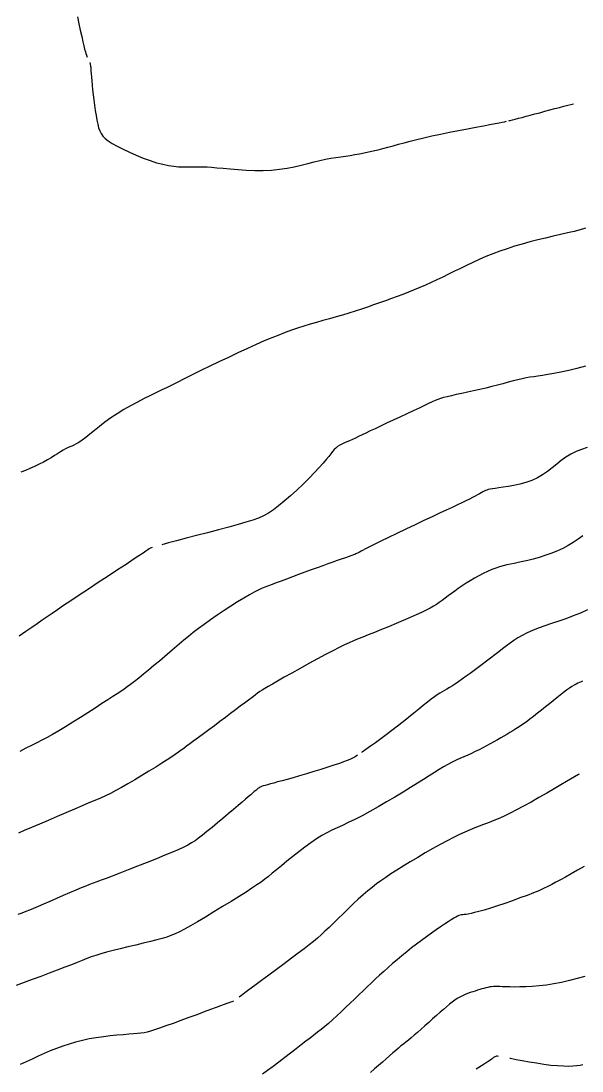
# Model space of a CAD drawing. Header units: millimetres. Extents: x 2235526 to 2245569, y 371981 to 382303.
# Drawn here: x 2243587.9 to 2243774.1, y 377824.5 to 378173.3 of the extents above; entities that cross this region are included whole.
import ezdxf

# ---------------------------------------------------------------- set-up
doc = ezdxf.new("R2010")
doc.units = ezdxf.units.MM
doc.linetypes.add('CONTI', pattern=[0])
for name, color, linetype, transparency in [('163', 10, 'CONTI', 0.7), ('165', 10, 'CONTI', 0.7), ('167', 10, 'CONTI', 0.7), ('169', 10, 'CONTI', 0.7), ('171', 10, 'CONTI', 0.7), ('173', 10, 'CONTI', 0.7), ('175', 10, 'CONTI', 0.7), ('177', 10, 'CONTI', 0.7), ('179', 10, 'CONTI', 0.7), ('181', 10, 'CONTI', 0.7), ('183', 10, 'CONTI', 0.7)]:
    doc.layers.add(name, color=color, linetype=linetype, transparency=transparency)

msp = doc.modelspace()

# ---------------------------------------------------------------- linework, layer by layer
at = {"layer": '163', "elevation": 163}
for points in [[(2243746.41, 377829.39), (2243746.13, 377829.43), (2243745.94, 377829.46), (2243745.8, 377829.47), (2243744.92, 377829.11), (2243744.76, 377828.97), (2243744.55, 377828.79), (2243744.29, 377828.58), (2243743.96, 377828.32), (2243743.54, 377828.01), (2243743.02, 377827.65), (2243742.37, 377827.23), (2243741.64, 377826.77), (2243740.81, 377826.26), (2243739.91, 377825.72), (2243738.97, 377825.17)], [(2243774.4, 377826.55), (2243773.48, 377826.39), (2243772.39, 377826.24), (2243771.12, 377826.13), (2243769.65, 377826.07), (2243767.95, 377826.09), (2243766.01, 377826.2), (2243763.82, 377826.41), (2243761.46, 377826.72), (2243759.03, 377827.09), (2243756.61, 377827.49), (2243754.31, 377827.9), (2243752.22, 377828.29), (2243750.43, 377828.63), (2243750.28, 377828.66), (2243750.13, 377828.69)]]:
    msp.add_lwpolyline(points, dxfattribs=at)
at = {"layer": '165', "elevation": 165}
msp.add_lwpolyline([(2243775.04, 377855.97), (2243772.53, 377855.23), (2243769.95, 377854.54), (2243767.36, 377853.94), (2243764.8, 377853.44), (2243762.29, 377853.06), (2243759.89, 377852.79), (2243757.6, 377852.6), (2243755.46, 377852.49), (2243753.48, 377852.44), (2243751.71, 377852.43), (2243750.16, 377852.46), (2243748.84, 377852.49), (2243747.74, 377852.53), (2243746.81, 377852.57), (2243746.02, 377852.6), (2243745.33, 377852.61), (2243744.7, 377852.59), (2243744.1, 377852.54), (2243743.5, 377852.45), (2243742.88, 377852.32), (2243742.24, 377852.17), (2243741.58, 377851.98), (2243740.9, 377851.78), (2243740.19, 377851.56), (2243739.44, 377851.33), (2243738.66, 377851.09), (2243737.86, 377850.84), (2243737.02, 377850.57), (2243736.17, 377850.26), (2243735.32, 377849.93), (2243734.45, 377849.54), (2243733.6, 377849.1), (2243732.74, 377848.6), (2243731.89, 377848.04), (2243731.01, 377847.4), (2243730.1, 377846.69), (2243729.14, 377845.89), (2243728.11, 377845.01), (2243727.01, 377844.03), (2243725.81, 377842.97), (2243724.56, 377841.84), (2243723.27, 377840.67), (2243721.98, 377839.51), (2243720.72, 377838.39), (2243719.52, 377837.33), (2243718.41, 377836.38), (2243717.41, 377835.54), (2243716.51, 377834.81), (2243715.67, 377834.13), (2243714.86, 377833.49), (2243714.05, 377832.84), (2243713.21, 377832.15), (2243712.31, 377831.38), (2243711.32, 377830.52), (2243710.25, 377829.56), (2243709.1, 377828.53), (2243707.88, 377827.44), (2243706.61, 377826.33), (2243705.29, 377825.2), (2243703.92, 377824.07)], dxfattribs=at)
at = {"layer": '167', "elevation": 167}
msp.add_lwpolyline([(2243774.83, 377892.47), (2243772.63, 377891.24), (2243770.52, 377890.05), (2243768.61, 377888.97), (2243766.94, 377888.02), (2243765.48, 377887.2), (2243764.12, 377886.47), (2243762.79, 377885.78), (2243761.38, 377885.11), (2243759.82, 377884.43), (2243758.01, 377883.69), (2243755.9, 377882.87), (2243753.54, 377882), (2243751.05, 377881.1), (2243748.51, 377880.22), (2243746.03, 377879.39), (2243743.71, 377878.64), (2243741.64, 377878), (2243739.9, 377877.5), (2243738.47, 377877.13), (2243737.31, 377876.86), (2243736.38, 377876.68), (2243735.63, 377876.56), (2243735.03, 377876.47), (2243734.53, 377876.41), (2243734.09, 377876.35), (2243733.68, 377876.26), (2243733.25, 377876.13), (2243732.78, 377875.93), (2243732.22, 377875.65), (2243731.54, 377875.26), (2243730.69, 377874.75), (2243729.66, 377874.09), (2243728.47, 377873.3), (2243727.12, 377872.39), (2243725.67, 377871.38), (2243724.12, 377870.29), (2243722.52, 377869.13), (2243720.88, 377867.92), (2243719.23, 377866.67), (2243717.59, 377865.4), (2243715.96, 377864.11), (2243714.35, 377862.81), (2243712.77, 377861.5), (2243711.24, 377860.2), (2243709.75, 377858.91), (2243708.32, 377857.63), (2243706.93, 377856.37), (2243705.57, 377855.11), (2243704.22, 377853.83), (2243702.87, 377852.54), (2243701.5, 377851.21), (2243700.09, 377849.85), (2243698.64, 377848.44), (2243697.16, 377847.01), (2243695.66, 377845.58), (2243694.18, 377844.17), (2243692.73, 377842.82), (2243691.32, 377841.54), (2243689.99, 377840.36), (2243688.74, 377839.3), (2243687.55, 377838.32), (2243686.36, 377837.39), (2243685.15, 377836.46), (2243683.86, 377835.49), (2243682.47, 377834.43), (2243680.94, 377833.26), (2243679.23, 377831.93), (2243677.39, 377830.49), (2243675.47, 377829), (2243673.52, 377827.5), (2243671.6, 377826.05), (2243669.76, 377824.7), (2243668.05, 377823.5)], dxfattribs=at)
at = {"layer": '169', "elevation": 169}
for points in [[(2243773.19, 377923.14), (2243772.97, 377923.06), (2243768.93, 377920.64), (2243767.07, 377919.54), (2243764.85, 377918.25), (2243762.4, 377916.83), (2243759.81, 377915.35), (2243757.2, 377913.88), (2243754.67, 377912.48), (2243752.34, 377911.23), (2243750.29, 377910.17), (2243748.49, 377909.29), (2243746.88, 377908.56), (2243745.43, 377907.93), (2243744.06, 377907.38), (2243742.74, 377906.87), (2243741.41, 377906.36), (2243740.02, 377905.83), (2243738.55, 377905.26), (2243736.98, 377904.61), (2243735.29, 377903.88), (2243733.47, 377903.05), (2243731.5, 377902.1), (2243729.36, 377901), (2243727.04, 377899.76), (2243724.6, 377898.39), (2243722.1, 377896.95), (2243719.59, 377895.47), (2243717.14, 377894), (2243714.8, 377892.56), (2243712.65, 377891.22), (2243710.72, 377889.99), (2243708.99, 377888.84), (2243707.4, 377887.74), (2243705.9, 377886.65), (2243704.45, 377885.53), (2243702.99, 377884.33), (2243701.49, 377883.02), (2243699.89, 377881.57), (2243698.23, 377880.02), (2243696.54, 377878.4), (2243694.85, 377876.76), (2243693.2, 377875.16), (2243691.62, 377873.63), (2243690.16, 377872.21), (2243688.82, 377870.95), (2243687.55, 377869.79), (2243686.3, 377868.69), (2243684.98, 377867.58), (2243683.53, 377866.4), (2243681.88, 377865.12), (2243679.97, 377863.65), (2243677.75, 377861.98), (2243675.31, 377860.15), (2243672.75, 377858.26), (2243670.19, 377856.36), (2243667.73, 377854.55), (2243665.5, 377852.91), (2243663.59, 377851.5), (2243662.17, 377850.45), (2243661.09, 377849.65), (2243660.3, 377849.06)], [(2243658.42, 377847.76), (2243657.87, 377847.48), (2243657.47, 377847.34), (2243656.95, 377847.16), (2243656.26, 377846.91), (2243655.34, 377846.58), (2243654.17, 377846.16), (2243652.7, 377845.62), (2243650.88, 377844.95), (2243648.69, 377844.15), (2243646.24, 377843.24), (2243643.62, 377842.27), (2243640.97, 377841.29), (2243638.4, 377840.35), (2243636.02, 377839.48), (2243633.95, 377838.75), (2243632.27, 377838.17), (2243630.92, 377837.74), (2243629.78, 377837.43), (2243628.76, 377837.21), (2243627.74, 377837.05), (2243626.62, 377836.94), (2243625.3, 377836.84), (2243623.7, 377836.72), (2243621.84, 377836.59), (2243619.78, 377836.42), (2243617.57, 377836.2), (2243615.27, 377835.93), (2243612.92, 377835.59), (2243610.58, 377835.18), (2243608.3, 377834.69), (2243606.08, 377834.12), (2243603.91, 377833.47), (2243601.79, 377832.76), (2243599.71, 377831.99), (2243597.66, 377831.18), (2243595.63, 377830.31), (2243593.63, 377829.42), (2243591.65, 377828.5), (2243589.68, 377827.58), (2243587.71, 377826.66)]]:
    msp.add_lwpolyline(points, dxfattribs=at)
at = {"layer": '171', "elevation": 171}
msp.add_lwpolyline([(2243774.31, 377954.02), (2243773.83, 377953.82), (2243773.33, 377953.62), (2243772.78, 377953.38), (2243772.19, 377953.08), (2243771.52, 377952.71), (2243770.77, 377952.25), (2243769.93, 377951.68), (2243769, 377951.01), (2243767.99, 377950.25), (2243766.9, 377949.4), (2243765.76, 377948.49), (2243764.55, 377947.53), (2243763.3, 377946.52), (2243762.01, 377945.48), (2243760.7, 377944.42), (2243759.38, 377943.37), (2243758.08, 377942.34), (2243756.79, 377941.36), (2243755.55, 377940.43), (2243754.37, 377939.58), (2243753.26, 377938.82), (2243752.21, 377938.14), (2243751.19, 377937.52), (2243750.2, 377936.93), (2243749.2, 377936.36), (2243748.18, 377935.79), (2243747.13, 377935.2), (2243746.03, 377934.57), (2243744.88, 377933.91), (2243743.69, 377933.23), (2243742.47, 377932.55), (2243741.23, 377931.88), (2243739.97, 377931.23), (2243738.71, 377930.61), (2243737.45, 377930.02), (2243736.19, 377929.47), (2243734.92, 377928.91), (2243733.63, 377928.35), (2243732.32, 377927.75), (2243730.98, 377927.11), (2243729.61, 377926.39), (2243728.2, 377925.59), (2243726.72, 377924.7), (2243725.14, 377923.7), (2243723.43, 377922.61), (2243721.56, 377921.41), (2243719.51, 377920.11), (2243717.23, 377918.68), (2243714.73, 377917.15), (2243712.05, 377915.54), (2243709.28, 377913.91), (2243706.48, 377912.3), (2243703.74, 377910.76), (2243701.12, 377909.34), (2243698.71, 377908.08), (2243696.55, 377907.02), (2243694.61, 377906.1), (2243692.82, 377905.28), (2243691.13, 377904.48), (2243689.48, 377903.65), (2243687.79, 377902.72), (2243686.02, 377901.63), (2243684.13, 377900.34), (2243682.13, 377898.89), (2243680.11, 377897.35), (2243678.1, 377895.76), (2243676.16, 377894.2), (2243674.36, 377892.71), (2243672.74, 377891.37), (2243671.33, 377890.21), (2243670.07, 377889.19), (2243668.86, 377888.24), (2243667.61, 377887.31), (2243666.22, 377886.32), (2243664.6, 377885.23), (2243662.65, 377883.97), (2243660.31, 377882.49), (2243657.67, 377880.85), (2243654.85, 377879.12), (2243651.97, 377877.37), (2243649.14, 377875.68), (2243646.5, 377874.12), (2243644.15, 377872.76), (2243642.18, 377871.65), (2243640.52, 377870.77), (2243639.06, 377870.07), (2243637.69, 377869.49), (2243636.29, 377869), (2243634.76, 377868.55), (2243632.98, 377868.08), (2243630.89, 377867.55), (2243628.53, 377866.99), (2243626.02, 377866.38), (2243623.44, 377865.77), (2243620.9, 377865.15), (2243618.49, 377864.55), (2243616.31, 377863.97), (2243614.43, 377863.44), (2243612.77, 377862.93), (2243611.26, 377862.41), (2243609.78, 377861.87), (2243608.26, 377861.28), (2243606.58, 377860.61), (2243604.66, 377859.85), (2243602.44, 377858.98), (2243599.95, 377858.02), (2243597.28, 377856.99), (2243594.5, 377855.95), (2243591.7, 377854.9), (2243588.95, 377853.89), (2243586.33, 377852.94)], dxfattribs=at)
at = {"layer": '173', "elevation": 173}
for points in [[(2243775.97, 377977.71), (2243773.64, 377976.65), (2243771.24, 377975.67), (2243768.81, 377974.77), (2243766.39, 377973.93), (2243764.02, 377973.13), (2243761.75, 377972.36), (2243759.61, 377971.6), (2243757.65, 377970.83), (2243755.89, 377970.05), (2243754.31, 377969.24), (2243752.87, 377968.4), (2243751.53, 377967.53), (2243750.26, 377966.64), (2243749.01, 377965.71), (2243747.76, 377964.75), (2243746.47, 377963.75), (2243745.14, 377962.73), (2243743.78, 377961.68), (2243742.41, 377960.64), (2243741.03, 377959.59), (2243739.66, 377958.56), (2243738.31, 377957.55), (2243736.97, 377956.57), (2243735.68, 377955.63), (2243734.43, 377954.75), (2243733.25, 377953.92), (2243732.13, 377953.16), (2243731.09, 377952.47), (2243730.14, 377951.87), (2243729.28, 377951.36), (2243728.48, 377950.9), (2243727.71, 377950.46), (2243726.92, 377949.99), (2243726.08, 377949.46), (2243725.14, 377948.82), (2243724.07, 377948.04), (2243722.83, 377947.09), (2243721.44, 377945.98), (2243719.92, 377944.74), (2243718.29, 377943.41), (2243716.56, 377942), (2243714.76, 377940.55), (2243712.9, 377939.09), (2243711.02, 377937.64), (2243709.14, 377936.22), (2243707.31, 377934.86), (2243705.55, 377933.59), (2243703.91, 377932.41), (2243702.42, 377931.36), (2243701.12, 377930.46), (2243701.06, 377930.42), (2243701, 377930.37)], [(2243699.65, 377929.46), (2243698.8, 377928.93), (2243697.98, 377928.47), (2243697.12, 377928.05), (2243696.15, 377927.63), (2243695, 377927.2), (2243693.62, 377926.72), (2243691.81, 377926.11), (2243689.73, 377925.44), (2243687.46, 377924.72), (2243685.09, 377923.99), (2243682.7, 377923.26), (2243680.39, 377922.57), (2243678.23, 377921.94), (2243676.29, 377921.4), (2243674.59, 377920.93), (2243673.1, 377920.53), (2243671.8, 377920.18), (2243670.69, 377919.89), (2243669.75, 377919.63), (2243668.97, 377919.4), (2243668.33, 377919.2), (2243667.8, 377919), (2243667.35, 377918.79), (2243666.96, 377918.58), (2243666.59, 377918.33), (2243666.23, 377918.05), (2243665.83, 377917.72), (2243665.37, 377917.33), (2243664.82, 377916.86), (2243664.17, 377916.29), (2243663.38, 377915.61), (2243662.44, 377914.8), (2243661.31, 377913.84), (2243659.99, 377912.7), (2243658.44, 377911.4), (2243656.74, 377909.96), (2243654.94, 377908.45), (2243653.12, 377906.93), (2243651.33, 377905.46), (2243649.66, 377904.09), (2243648.15, 377902.88), (2243646.85, 377901.87), (2243645.69, 377901.03), (2243644.56, 377900.29), (2243643.36, 377899.6), (2243641.97, 377898.9), (2243640.3, 377898.13), (2243638.24, 377897.25), (2243635.72, 377896.19), (2243632.86, 377895.02), (2243629.78, 377893.78), (2243626.63, 377892.52), (2243623.56, 377891.31), (2243620.71, 377890.19), (2243618.22, 377889.24), (2243616.18, 377888.48), (2243614.54, 377887.87), (2243613.15, 377887.38), (2243611.92, 377886.93), (2243610.71, 377886.48), (2243609.42, 377885.98), (2243607.91, 377885.37), (2243606.12, 377884.62), (2243604.08, 377883.75), (2243601.91, 377882.81), (2243599.68, 377881.83), (2243597.49, 377880.87), (2243595.44, 377879.97), (2243593.61, 377879.18), (2243592.07, 377878.51), (2243590.73, 377877.95), (2243589.49, 377877.46), (2243588.24, 377876.99), (2243586.86, 377876.52)]]:
    msp.add_lwpolyline(points, dxfattribs=at)
at = {"layer": '175', "elevation": 175}
msp.add_lwpolyline([(2243774.35, 378002.26), (2243772.85, 378001.18), (2243771.24, 378000.12), (2243769.52, 377999.08), (2243767.71, 377998.12), (2243765.8, 377997.24), (2243763.83, 377996.45), (2243761.84, 377995.74), (2243759.87, 377995.12), (2243757.96, 377994.58), (2243756.15, 377994.12), (2243754.47, 377993.73), (2243752.97, 377993.41), (2243751.6, 377993.14), (2243750.34, 377992.88), (2243749.14, 377992.63), (2243747.96, 377992.34), (2243746.77, 377992), (2243745.53, 377991.58), (2243744.2, 377991.07), (2243742.81, 377990.46), (2243741.37, 377989.77), (2243739.9, 377989.03), (2243738.45, 377988.23), (2243737.01, 377987.4), (2243735.63, 377986.54), (2243734.32, 377985.68), (2243733.07, 377984.81), (2243731.89, 377983.96), (2243730.77, 377983.13), (2243729.71, 377982.33), (2243728.69, 377981.56), (2243727.72, 377980.84), (2243726.77, 377980.17), (2243725.82, 377979.53), (2243724.81, 377978.91), (2243723.69, 377978.27), (2243722.4, 377977.59), (2243720.9, 377976.86), (2243719.14, 377976.04), (2243717.09, 377975.14), (2243714.82, 377974.16), (2243712.41, 377973.14), (2243709.95, 377972.12), (2243707.54, 377971.13), (2243705.25, 377970.21), (2243703.18, 377969.38), (2243701.38, 377968.67), (2243699.79, 377968.04), (2243698.3, 377967.43), (2243696.82, 377966.79), (2243695.25, 377966.07), (2243693.48, 377965.2), (2243691.41, 377964.15), (2243688.99, 377962.87), (2243686.3, 377961.41), (2243683.46, 377959.86), (2243680.6, 377958.27), (2243677.83, 377956.73), (2243675.3, 377955.31), (2243673.11, 377954.07), (2243671.36, 377953.08), (2243669.99, 377952.28), (2243668.91, 377951.64), (2243668.02, 377951.08), (2243667.24, 377950.56), (2243666.47, 377950.02), (2243665.62, 377949.39), (2243664.62, 377948.63), (2243663.46, 377947.75), (2243662.15, 377946.76), (2243660.71, 377945.67), (2243659.16, 377944.5), (2243657.5, 377943.25), (2243655.76, 377941.94), (2243653.95, 377940.6), (2243652.11, 377939.23), (2243650.29, 377937.89), (2243648.52, 377936.58), (2243646.86, 377935.36), (2243645.34, 377934.24), (2243644.02, 377933.26), (2243642.91, 377932.42), (2243641.95, 377931.7), (2243641.06, 377931.05), (2243640.16, 377930.39), (2243639.15, 377929.69), (2243637.96, 377928.89), (2243636.49, 377927.93), (2243634.7, 377926.78), (2243632.65, 377925.48), (2243630.41, 377924.09), (2243628.07, 377922.66), (2243625.71, 377921.24), (2243623.43, 377919.9), (2243621.31, 377918.69), (2243619.4, 377917.66), (2243617.65, 377916.76), (2243615.97, 377915.95), (2243614.27, 377915.18), (2243612.47, 377914.4), (2243610.49, 377913.56), (2243608.24, 377912.61), (2243605.66, 377911.52), (2243602.84, 377910.32), (2243599.89, 377909.06), (2243596.92, 377907.79), (2243594.04, 377906.56), (2243591.38, 377905.41), (2243589.03, 377904.4), (2243587.08, 377903.56)], dxfattribs=at)
at = {"layer": '177', "elevation": 177}
for points in [[(2243775.86, 378031.6), (2243773.97, 378031), (2243772.15, 378030.29), (2243770.42, 378029.44), (2243768.79, 378028.43), (2243767.23, 378027.3), (2243765.72, 378026.11), (2243764.21, 378024.89), (2243762.66, 378023.69), (2243761.04, 378022.57), (2243759.3, 378021.57), (2243757.42, 378020.72), (2243755.46, 378020.03), (2243753.46, 378019.47), (2243751.51, 378019.03), (2243749.65, 378018.68), (2243747.97, 378018.41), (2243746.5, 378018.2), (2243745.32, 378018.03), (2243744.37, 378017.89), (2243743.63, 378017.76), (2243743.03, 378017.64), (2243742.53, 378017.51), (2243742.09, 378017.35), (2243741.66, 378017.15), (2243741.19, 378016.91), (2243740.67, 378016.63), (2243740.08, 378016.29), (2243739.4, 378015.9), (2243738.63, 378015.47), (2243737.74, 378015), (2243736.73, 378014.47), (2243735.57, 378013.9), (2243734.25, 378013.26), (2243732.75, 378012.55), (2243731.03, 378011.75), (2243729.08, 378010.84), (2243726.88, 378009.82), (2243724.4, 378008.65), (2243721.64, 378007.35), (2243718.7, 378005.95), (2243715.69, 378004.51), (2243712.72, 378003.09), (2243709.9, 378001.73), (2243707.35, 378000.49), (2243705.18, 377999.43), (2243703.2, 377998.45), (2243701.8, 377997.74)], [(2243701.67, 377997.67), (2243700.81, 377997.22), (2243700.24, 377996.91), (2243699.87, 377996.7), (2243699.58, 377996.54), (2243699.32, 377996.41), (2243699.03, 377996.28), (2243698.68, 377996.13), (2243698.26, 377995.96), (2243697.72, 377995.76), (2243697.07, 377995.53), (2243696.26, 377995.25), (2243695.29, 377994.91), (2243694.15, 377994.52), (2243692.85, 377994.07), (2243691.39, 377993.57), (2243689.8, 377993), (2243688.06, 377992.38), (2243686.19, 377991.7), (2243684.2, 377990.97), (2243682.14, 377990.2), (2243680.06, 377989.41), (2243678.02, 377988.64), (2243676.06, 377987.91), (2243674.25, 377987.23), (2243672.64, 377986.64), (2243671.25, 377986.15), (2243670.03, 377985.71), (2243668.9, 377985.29), (2243667.79, 377984.83), (2243666.6, 377984.28), (2243665.28, 377983.59), (2243663.73, 377982.72), (2243661.9, 377981.64), (2243659.84, 377980.36), (2243657.62, 377978.95), (2243655.33, 377977.45), (2243653.03, 377975.91), (2243650.79, 377974.37), (2243648.7, 377972.88), (2243646.81, 377971.48), (2243645.08, 377970.15), (2243643.48, 377968.87), (2243641.95, 377967.61), (2243640.45, 377966.33), (2243638.92, 377965.02), (2243637.33, 377963.65), (2243635.63, 377962.2), (2243633.86, 377960.71), (2243632.07, 377959.2), (2243630.3, 377957.73), (2243628.59, 377956.32), (2243627, 377955.04), (2243625.57, 377953.9), (2243624.33, 377952.94), (2243623.22, 377952.11), (2243622.15, 377951.36), (2243621.06, 377950.61), (2243619.85, 377949.82), (2243618.46, 377948.92), (2243616.8, 377947.84), (2243614.81, 377946.56), (2243612.57, 377945.1), (2243610.15, 377943.54), (2243607.64, 377941.93), (2243605.13, 377940.35), (2243602.71, 377938.84), (2243600.45, 377937.49), (2243598.43, 377936.32), (2243596.59, 377935.3), (2243594.85, 377934.39), (2243593.15, 377933.53), (2243591.42, 377932.65), (2243589.57, 377931.72), (2243587.53, 377930.67)]]:
    msp.add_lwpolyline(points, dxfattribs=at)
at = {"layer": '179', "elevation": 179}
for points in [[(2243775.28, 378058.61), (2243772.46, 378057.9), (2243769.71, 378057.26), (2243767.12, 378056.7), (2243764.79, 378056.23), (2243762.78, 378055.86), (2243761.03, 378055.58), (2243759.51, 378055.35), (2243758.12, 378055.16), (2243756.82, 378054.96), (2243755.54, 378054.75), (2243754.21, 378054.48), (2243752.78, 378054.15), (2243751.24, 378053.76), (2243749.61, 378053.32), (2243747.88, 378052.84), (2243746.07, 378052.35), (2243744.18, 378051.85), (2243742.22, 378051.35), (2243740.2, 378050.88), (2243738.16, 378050.43), (2243736.15, 378050), (2243734.22, 378049.59), (2243732.41, 378049.21), (2243730.77, 378048.85), (2243729.34, 378048.52), (2243728.16, 378048.21), (2243727.16, 378047.91), (2243726.25, 378047.58), (2243725.34, 378047.2), (2243724.36, 378046.76), (2243723.2, 378046.21), (2243721.8, 378045.54), (2243720.08, 378044.73), (2243718.11, 378043.81), (2243715.96, 378042.81), (2243713.71, 378041.77), (2243711.46, 378040.73), (2243709.28, 378039.71), (2243707.25, 378038.75), (2243705.44, 378037.89), (2243703.84, 378037.12), (2243702.41, 378036.43), (2243701.14, 378035.81), (2243699.99, 378035.26), (2243698.94, 378034.76), (2243697.95, 378034.31), (2243697.01, 378033.9), (2243696.11, 378033.51), (2243695.26, 378033.14), (2243694.46, 378032.76), (2243693.71, 378032.37), (2243693.03, 378031.94), (2243692.42, 378031.46), (2243691.87, 378030.93), (2243691.33, 378030.31), (2243690.75, 378029.57), (2243690.08, 378028.7), (2243689.26, 378027.65), (2243688.23, 378026.42), (2243686.94, 378024.96), (2243685.36, 378023.28), (2243683.54, 378021.42), (2243681.55, 378019.47), (2243679.47, 378017.51), (2243677.37, 378015.6), (2243675.33, 378013.82), (2243673.43, 378012.26), (2243671.7, 378010.96), (2243670.08, 378009.88), (2243668.46, 378008.99), (2243666.75, 378008.21), (2243664.83, 378007.49), (2243662.61, 378006.79), (2243659.98, 378006.03), (2243656.89, 378005.18), (2243653.45, 378004.27), (2243649.84, 378003.33), (2243646.21, 378002.39), (2243642.73, 378001.5), (2243639.58, 378000.69), (2243636.9, 378000.01), (2243634.68, 377999.35)], [(2243631.52, 377998.4), (2243630.82, 377998.19), (2243630.68, 377998.09), (2243630.46, 377997.93), (2243630.06, 377997.65), (2243629.42, 377997.21), (2243628.45, 377996.56), (2243627.07, 377995.64), (2243625.2, 377994.4), (2243622.79, 377992.81), (2243619.96, 377990.95), (2243616.85, 377988.9), (2243613.6, 377986.76), (2243610.36, 377984.63), (2243607.27, 377982.58), (2243604.48, 377980.73), (2243602.09, 377979.13), (2243600.04, 377977.75), (2243598.24, 377976.52), (2243596.59, 377975.38), (2243594.99, 377974.27), (2243593.35, 377973.12), (2243591.56, 377971.87), (2243589.55, 377970.48), (2243587.36, 377968.96)]]:
    msp.add_lwpolyline(points, dxfattribs=at)
at = {"layer": '181', "elevation": 181}
msp.add_lwpolyline([(2243775.25, 378104.48), (2243773.46, 378103.95), (2243771.49, 378103.43), (2243769.34, 378102.91), (2243767.02, 378102.36), (2243764.57, 378101.8), (2243762.03, 378101.22), (2243759.44, 378100.59), (2243756.84, 378099.93), (2243754.26, 378099.23), (2243751.73, 378098.47), (2243749.27, 378097.67), (2243746.87, 378096.83), (2243744.53, 378095.94), (2243742.26, 378095.03), (2243740.04, 378094.08), (2243737.89, 378093.12), (2243735.8, 378092.14), (2243733.76, 378091.15), (2243731.76, 378090.16), (2243729.81, 378089.18), (2243727.88, 378088.22), (2243725.98, 378087.29), (2243724.09, 378086.4), (2243722.2, 378085.55), (2243720.32, 378084.75), (2243718.44, 378083.98), (2243716.56, 378083.24), (2243714.67, 378082.51), (2243712.76, 378081.8), (2243710.85, 378081.1), (2243708.91, 378080.39), (2243706.96, 378079.68), (2243704.98, 378078.98), (2243702.97, 378078.29), (2243700.94, 378077.6), (2243698.88, 378076.93), (2243696.78, 378076.28), (2243694.64, 378075.64), (2243692.49, 378075.02), (2243690.32, 378074.4), (2243688.15, 378073.79), (2243686, 378073.18), (2243683.87, 378072.56), (2243681.78, 378071.93), (2243679.74, 378071.27), (2243677.7, 378070.58), (2243675.62, 378069.83), (2243673.46, 378069), (2243671.16, 378068.07), (2243668.69, 378067.02), (2243665.99, 378065.83), (2243663.06, 378064.5), (2243659.95, 378063.07), (2243656.77, 378061.58), (2243653.63, 378060.08), (2243650.63, 378058.64), (2243647.85, 378057.29), (2243645.42, 378056.09), (2243643.38, 378055.08), (2243641.68, 378054.23), (2243640.22, 378053.49), (2243638.89, 378052.81), (2243637.59, 378052.16), (2243636.23, 378051.48), (2243634.71, 378050.74), (2243632.94, 378049.89), (2243630.96, 378048.93), (2243628.83, 378047.88), (2243626.6, 378046.74), (2243624.32, 378045.52), (2243622.05, 378044.23), (2243619.85, 378042.87), (2243617.76, 378041.47), (2243615.8, 378040.04), (2243613.98, 378038.64), (2243612.3, 378037.3), (2243610.78, 378036.07), (2243609.41, 378034.97), (2243608.21, 378034.06), (2243607.18, 378033.35), (2243606.29, 378032.82), (2243605.5, 378032.42), (2243604.78, 378032.09), (2243604.1, 378031.81), (2243603.41, 378031.51), (2243602.69, 378031.16), (2243601.9, 378030.72), (2243601.03, 378030.19), (2243600.08, 378029.59), (2243599.04, 378028.93), (2243597.91, 378028.24), (2243596.69, 378027.52), (2243595.36, 378026.8), (2243593.94, 378026.08), (2243592.44, 378025.38), (2243590.91, 378024.69), (2243589.39, 378024.03), (2243587.9, 378023.4)], dxfattribs=at)
at = {"layer": '183', "elevation": 183}
for points in [[(2243606.66, 378174.66), (2243607.15, 378172.4), (2243607.63, 378170.22), (2243608.08, 378168.2), (2243608.47, 378166.44), (2243608.8, 378165.06), (2243609.06, 378163.96), (2243609.29, 378163.11), (2243609.47, 378162.46), (2243609.64, 378161.96), (2243609.78, 378161.58), (2243609.92, 378161.27)], [(2243610.73, 378159.51), (2243610.85, 378159.02), (2243610.96, 378158.42), (2243611.06, 378157.68), (2243611.14, 378156.81), (2243611.22, 378155.8), (2243611.31, 378154.66), (2243611.4, 378153.4), (2243611.52, 378152), (2243611.67, 378150.48), (2243611.85, 378148.83), (2243612.06, 378147.11), (2243612.3, 378145.35), (2243612.55, 378143.62), (2243612.83, 378141.95), (2243613.11, 378140.4), (2243613.4, 378139.01), (2243613.7, 378137.82), (2243614.05, 378136.8), (2243614.49, 378135.91), (2243615.08, 378135.09), (2243615.87, 378134.31), (2243616.91, 378133.52), (2243618.23, 378132.67), (2243619.89, 378131.73), (2243621.81, 378130.74), (2243623.93, 378129.72), (2243626.18, 378128.73), (2243628.48, 378127.79), (2243630.77, 378126.94), (2243632.96, 378126.24), (2243635, 378125.7), (2243636.89, 378125.32), (2243638.62, 378125.06), (2243640.21, 378124.91), (2243641.66, 378124.83), (2243642.98, 378124.82), (2243644.18, 378124.83), (2243645.26, 378124.85), (2243646.29, 378124.87), (2243647.33, 378124.88), (2243648.45, 378124.86), (2243649.72, 378124.82), (2243651.2, 378124.73), (2243652.96, 378124.59), (2243655.05, 378124.41), (2243657.41, 378124.19), (2243659.99, 378123.98), (2243662.71, 378123.8), (2243665.51, 378123.69), (2243668.33, 378123.67), (2243671.08, 378123.78), (2243673.72, 378124.04), (2243676.25, 378124.42), (2243678.65, 378124.89), (2243680.94, 378125.42), (2243683.12, 378125.96), (2243685.18, 378126.49), (2243687.14, 378126.96), (2243689, 378127.36), (2243690.77, 378127.7), (2243692.46, 378127.98), (2243694.08, 378128.22), (2243695.66, 378128.44), (2243697.21, 378128.67), (2243698.74, 378128.91), (2243700.25, 378129.17), (2243701.78, 378129.47), (2243703.31, 378129.8), (2243704.86, 378130.16), (2243706.43, 378130.54), (2243708.04, 378130.96), (2243709.69, 378131.4), (2243711.4, 378131.87), (2243713.18, 378132.36), (2243715.07, 378132.88), (2243717.1, 378133.41), (2243719.3, 378133.97), (2243721.68, 378134.55), (2243724.3, 378135.15), (2243727.14, 378135.76), (2243730.12, 378136.37), (2243733.15, 378136.97), (2243736.11, 378137.54), (2243738.91, 378138.07), (2243741.43, 378138.54), (2243743.57, 378138.93), (2243745.31, 378139.26), (2243746.63, 378139.5), (2243747.64, 378139.69), (2243748.42, 378139.85), (2243749.08, 378140)], [(2243749.81, 378140.17), (2243750.03, 378140.22), (2243750.26, 378140.28), (2243751.06, 378140.48), (2243751.99, 378140.72), (2243753.06, 378141), (2243754.24, 378141.31), (2243755.55, 378141.66), (2243756.96, 378142.03), (2243758.47, 378142.44), (2243760.08, 378142.86), (2243761.74, 378143.31), (2243763.41, 378143.75), (2243765.05, 378144.19), (2243766.63, 378144.6), (2243768.08, 378144.97), (2243769.39, 378145.3), (2243770.4, 378145.55), (2243771.29, 378145.76)]]:
    msp.add_lwpolyline(points, dxfattribs=at)

doc.saveas('drawing.dxf')
